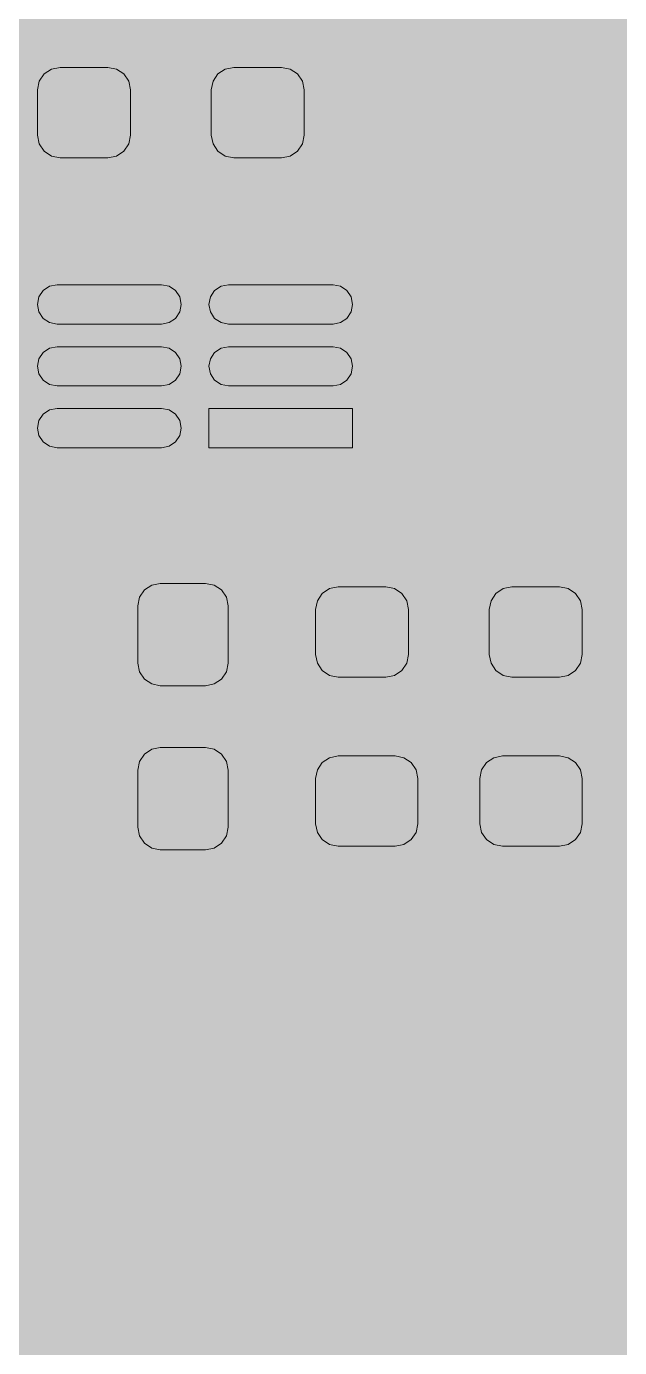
# Model space of a CAD drawing. Header units: millimetres. Extents: x 63.6 to 115, y 77 to 122.7.
# Drawn here: x 75.95 to 82.18, y 86.91 to 100.8 of the extents above; entities that cross this region are included whole.
import ezdxf

# ---------------------------------------------------------------- set-up
doc = ezdxf.new("R2010")
doc.units = ezdxf.units.MM
doc.header["$MEASUREMENT"] = 0
doc.layers.add('Layer 1', color=7, linetype='Continuous', lineweight=0)

# ---------------------------------------------------------------- blocks, each defined once
blk = doc.blocks.new('Block_8')
at = {"layer": 'Layer 1', "true_color": 0x000000, "transparency": 33554687}
h = blk.add_hatch(color=18, dxfattribs=at)
edge = h.paths.add_edge_path()
edge.add_spline(control_points=[(77.578, 97.881), (77.578, 97.881), (77.563, 97.802), (77.563, 97.802), (77.563, 97.802), (77.518, 97.735), (77.518, 97.735), (77.518, 97.735), (77.451, 97.691), (77.451, 97.691), (77.451, 97.691), (77.372, 97.675), (77.372, 97.675), (77.372, 97.675), (76.274, 97.675), (76.274, 97.675), (76.274, 97.675), (76.195, 97.691), (76.195, 97.691), (76.195, 97.691), (76.128, 97.735), (76.128, 97.735), (76.128, 97.735), (76.084, 97.802), (76.084, 97.802), (76.084, 97.802), (76.068, 97.881), (76.068, 97.881), (76.068, 97.881), (76.084, 97.96), (76.084, 97.96), (76.084, 97.96), (76.128, 98.027), (76.128, 98.027), (76.128, 98.027), (76.195, 98.072), (76.195, 98.072), (76.195, 98.072), (76.274, 98.087), (76.274, 98.087), (76.274, 98.087), (77.372, 98.087), (77.372, 98.087), (77.372, 98.087), (77.451, 98.072), (77.451, 98.072), (77.451, 98.072), (77.518, 98.027), (77.518, 98.027), (77.518, 98.027), (77.563, 97.96), (77.563, 97.96), (77.563, 97.96), (77.578, 97.881), (77.578, 97.881)], knot_values=[0, 0, 0, 0, 1, 1, 1, 2, 2, 2, 3, 3, 3, 4, 4, 4, 5, 5, 5, 6, 6, 6, 7, 7, 7, 8, 8, 8, 9, 9, 9, 10, 10, 10, 11, 11, 11, 12, 12, 12, 13, 13, 13, 14, 14, 14, 15, 15, 15, 16, 16, 16, 17, 17, 17, 18, 18, 18, 18], degree=3, periodic=0)
h = blk.add_hatch(color=18, dxfattribs=at)
edge = h.paths.add_edge_path()
edge.add_spline(control_points=[(79.38, 97.881), (79.38, 97.881), (79.364, 97.802), (79.364, 97.802), (79.364, 97.802), (79.32, 97.735), (79.32, 97.735), (79.32, 97.735), (79.253, 97.691), (79.253, 97.691), (79.253, 97.691), (79.174, 97.675), (79.174, 97.675), (79.174, 97.675), (78.076, 97.675), (78.076, 97.675), (78.076, 97.675), (77.997, 97.691), (77.997, 97.691), (77.997, 97.691), (77.93, 97.735), (77.93, 97.735), (77.93, 97.735), (77.885, 97.802), (77.885, 97.802), (77.885, 97.802), (77.87, 97.881), (77.87, 97.881), (77.87, 97.881), (77.885, 97.96), (77.885, 97.96), (77.885, 97.96), (77.93, 98.027), (77.93, 98.027), (77.93, 98.027), (77.997, 98.072), (77.997, 98.072), (77.997, 98.072), (78.076, 98.087), (78.076, 98.087), (78.076, 98.087), (79.174, 98.087), (79.174, 98.087), (79.174, 98.087), (79.253, 98.072), (79.253, 98.072), (79.253, 98.072), (79.32, 98.027), (79.32, 98.027), (79.32, 98.027), (79.364, 97.96), (79.364, 97.96), (79.364, 97.96), (79.38, 97.881), (79.38, 97.881)], knot_values=[0, 0, 0, 0, 1, 1, 1, 2, 2, 2, 3, 3, 3, 4, 4, 4, 5, 5, 5, 6, 6, 6, 7, 7, 7, 8, 8, 8, 9, 9, 9, 10, 10, 10, 11, 11, 11, 12, 12, 12, 13, 13, 13, 14, 14, 14, 15, 15, 15, 16, 16, 16, 17, 17, 17, 18, 18, 18, 18], degree=3, periodic=0)
h = blk.add_hatch(color=18, dxfattribs=at)
edge = h.paths.add_edge_path()
edge.add_spline(control_points=[(77.578, 97.231), (77.578, 97.231), (77.563, 97.152), (77.563, 97.152), (77.563, 97.152), (77.518, 97.085), (77.518, 97.085), (77.518, 97.085), (77.451, 97.041), (77.451, 97.041), (77.451, 97.041), (77.372, 97.025), (77.372, 97.025), (77.372, 97.025), (76.274, 97.025), (76.274, 97.025), (76.274, 97.025), (76.195, 97.041), (76.195, 97.041), (76.195, 97.041), (76.128, 97.085), (76.128, 97.085), (76.128, 97.085), (76.084, 97.152), (76.084, 97.152), (76.084, 97.152), (76.068, 97.231), (76.068, 97.231), (76.068, 97.231), (76.084, 97.31), (76.084, 97.31), (76.084, 97.31), (76.128, 97.377), (76.128, 97.377), (76.128, 97.377), (76.195, 97.422), (76.195, 97.422), (76.195, 97.422), (76.274, 97.437), (76.274, 97.437), (76.274, 97.437), (77.372, 97.437), (77.372, 97.437), (77.372, 97.437), (77.451, 97.422), (77.451, 97.422), (77.451, 97.422), (77.518, 97.377), (77.518, 97.377), (77.518, 97.377), (77.563, 97.31), (77.563, 97.31), (77.563, 97.31), (77.578, 97.231), (77.578, 97.231)], knot_values=[0, 0, 0, 0, 1, 1, 1, 2, 2, 2, 3, 3, 3, 4, 4, 4, 5, 5, 5, 6, 6, 6, 7, 7, 7, 8, 8, 8, 9, 9, 9, 10, 10, 10, 11, 11, 11, 12, 12, 12, 13, 13, 13, 14, 14, 14, 15, 15, 15, 16, 16, 16, 17, 17, 17, 18, 18, 18, 18], degree=3, periodic=0)
h = blk.add_hatch(color=18, dxfattribs=at)
edge = h.paths.add_edge_path()
edge.add_spline(control_points=[(79.38, 97.231), (79.38, 97.231), (79.364, 97.152), (79.364, 97.152), (79.364, 97.152), (79.32, 97.085), (79.32, 97.085), (79.32, 97.085), (79.253, 97.041), (79.253, 97.041), (79.253, 97.041), (79.174, 97.025), (79.174, 97.025), (79.174, 97.025), (78.076, 97.025), (78.076, 97.025), (78.076, 97.025), (77.997, 97.041), (77.997, 97.041), (77.997, 97.041), (77.93, 97.085), (77.93, 97.085), (77.93, 97.085), (77.885, 97.152), (77.885, 97.152), (77.885, 97.152), (77.87, 97.231), (77.87, 97.231), (77.87, 97.231), (77.885, 97.31), (77.885, 97.31), (77.885, 97.31), (77.93, 97.377), (77.93, 97.377), (77.93, 97.377), (77.997, 97.422), (77.997, 97.422), (77.997, 97.422), (78.076, 97.437), (78.076, 97.437), (78.076, 97.437), (79.174, 97.437), (79.174, 97.437), (79.174, 97.437), (79.253, 97.422), (79.253, 97.422), (79.253, 97.422), (79.32, 97.377), (79.32, 97.377), (79.32, 97.377), (79.364, 97.31), (79.364, 97.31), (79.364, 97.31), (79.38, 97.231), (79.38, 97.231)], knot_values=[0, 0, 0, 0, 1, 1, 1, 2, 2, 2, 3, 3, 3, 4, 4, 4, 5, 5, 5, 6, 6, 6, 7, 7, 7, 8, 8, 8, 9, 9, 9, 10, 10, 10, 11, 11, 11, 12, 12, 12, 13, 13, 13, 14, 14, 14, 15, 15, 15, 16, 16, 16, 17, 17, 17, 18, 18, 18, 18], degree=3, periodic=0)
h = blk.add_hatch(color=18, dxfattribs=at)
edge = h.paths.add_edge_path()
edge.add_spline(control_points=[(77.578, 96.581), (77.578, 96.581), (77.563, 96.502), (77.563, 96.502), (77.563, 96.502), (77.518, 96.435), (77.518, 96.435), (77.518, 96.435), (77.451, 96.391), (77.451, 96.391), (77.451, 96.391), (77.372, 96.375), (77.372, 96.375), (77.372, 96.375), (76.274, 96.375), (76.274, 96.375), (76.274, 96.375), (76.195, 96.391), (76.195, 96.391), (76.195, 96.391), (76.128, 96.435), (76.128, 96.435), (76.128, 96.435), (76.084, 96.502), (76.084, 96.502), (76.084, 96.502), (76.068, 96.581), (76.068, 96.581), (76.068, 96.581), (76.084, 96.66), (76.084, 96.66), (76.084, 96.66), (76.128, 96.727), (76.128, 96.727), (76.128, 96.727), (76.195, 96.772), (76.195, 96.772), (76.195, 96.772), (76.274, 96.787), (76.274, 96.787), (76.274, 96.787), (77.372, 96.787), (77.372, 96.787), (77.372, 96.787), (77.451, 96.772), (77.451, 96.772), (77.451, 96.772), (77.518, 96.727), (77.518, 96.727), (77.518, 96.727), (77.563, 96.66), (77.563, 96.66), (77.563, 96.66), (77.578, 96.581), (77.578, 96.581)], knot_values=[0, 0, 0, 0, 1, 1, 1, 2, 2, 2, 3, 3, 3, 4, 4, 4, 5, 5, 5, 6, 6, 6, 7, 7, 7, 8, 8, 8, 9, 9, 9, 10, 10, 10, 11, 11, 11, 12, 12, 12, 13, 13, 13, 14, 14, 14, 15, 15, 15, 16, 16, 16, 17, 17, 17, 18, 18, 18, 18], degree=3, periodic=0)
h = blk.add_hatch(color=18, dxfattribs=at)
edge = h.paths.add_edge_path()
edge.add_spline(control_points=[(79.38, 96.787), (79.38, 96.787), (79.38, 96.375), (79.38, 96.375), (79.38, 96.375), (77.87, 96.375), (77.87, 96.375), (77.87, 96.375), (77.87, 96.787), (77.87, 96.787), (77.87, 96.787), (79.38, 96.787), (79.38, 96.787)], knot_values=[0, 0, 0, 0, 1, 1, 1, 2, 2, 2, 3, 3, 3, 4, 4, 4, 4], degree=3, periodic=0)
at = {"layer": 'Layer 1', "color": 18, "lineweight": 9, "true_color": 0x000000}
for points, knots in [([(77.578, 97.881), (77.578, 97.881), (77.563, 97.802), (77.563, 97.802), (77.563, 97.802), (77.518, 97.735), (77.518, 97.735), (77.518, 97.735), (77.451, 97.691), (77.451, 97.691), (77.451, 97.691), (77.372, 97.675), (77.372, 97.675), (77.372, 97.675), (76.274, 97.675), (76.274, 97.675), (76.274, 97.675), (76.195, 97.691), (76.195, 97.691), (76.195, 97.691), (76.128, 97.735), (76.128, 97.735), (76.128, 97.735), (76.084, 97.802), (76.084, 97.802), (76.084, 97.802), (76.068, 97.881), (76.068, 97.881), (76.068, 97.881), (76.084, 97.96), (76.084, 97.96), (76.084, 97.96), (76.128, 98.027), (76.128, 98.027), (76.128, 98.027), (76.195, 98.072), (76.195, 98.072), (76.195, 98.072), (76.274, 98.087), (76.274, 98.087), (76.274, 98.087), (77.372, 98.087), (77.372, 98.087), (77.372, 98.087), (77.451, 98.072), (77.451, 98.072), (77.451, 98.072), (77.518, 98.027), (77.518, 98.027), (77.518, 98.027), (77.563, 97.96), (77.563, 97.96), (77.563, 97.96), (77.578, 97.881), (77.578, 97.881)], [0, 0, 0, 0, 1, 1, 1, 2, 2, 2, 3, 3, 3, 4, 4, 4, 5, 5, 5, 6, 6, 6, 7, 7, 7, 8, 8, 8, 9, 9, 9, 10, 10, 10, 11, 11, 11, 12, 12, 12, 13, 13, 13, 14, 14, 14, 15, 15, 15, 16, 16, 16, 17, 17, 17, 18, 18, 18, 18]), ([(79.38, 97.881), (79.38, 97.881), (79.364, 97.802), (79.364, 97.802), (79.364, 97.802), (79.32, 97.735), (79.32, 97.735), (79.32, 97.735), (79.253, 97.691), (79.253, 97.691), (79.253, 97.691), (79.174, 97.675), (79.174, 97.675), (79.174, 97.675), (78.076, 97.675), (78.076, 97.675), (78.076, 97.675), (77.997, 97.691), (77.997, 97.691), (77.997, 97.691), (77.93, 97.735), (77.93, 97.735), (77.93, 97.735), (77.885, 97.802), (77.885, 97.802), (77.885, 97.802), (77.87, 97.881), (77.87, 97.881), (77.87, 97.881), (77.885, 97.96), (77.885, 97.96), (77.885, 97.96), (77.93, 98.027), (77.93, 98.027), (77.93, 98.027), (77.997, 98.072), (77.997, 98.072), (77.997, 98.072), (78.076, 98.087), (78.076, 98.087), (78.076, 98.087), (79.174, 98.087), (79.174, 98.087), (79.174, 98.087), (79.253, 98.072), (79.253, 98.072), (79.253, 98.072), (79.32, 98.027), (79.32, 98.027), (79.32, 98.027), (79.364, 97.96), (79.364, 97.96), (79.364, 97.96), (79.38, 97.881), (79.38, 97.881)], [0, 0, 0, 0, 1, 1, 1, 2, 2, 2, 3, 3, 3, 4, 4, 4, 5, 5, 5, 6, 6, 6, 7, 7, 7, 8, 8, 8, 9, 9, 9, 10, 10, 10, 11, 11, 11, 12, 12, 12, 13, 13, 13, 14, 14, 14, 15, 15, 15, 16, 16, 16, 17, 17, 17, 18, 18, 18, 18]), ([(77.578, 97.231), (77.578, 97.231), (77.563, 97.152), (77.563, 97.152), (77.563, 97.152), (77.518, 97.085), (77.518, 97.085), (77.518, 97.085), (77.451, 97.041), (77.451, 97.041), (77.451, 97.041), (77.372, 97.025), (77.372, 97.025), (77.372, 97.025), (76.274, 97.025), (76.274, 97.025), (76.274, 97.025), (76.195, 97.041), (76.195, 97.041), (76.195, 97.041), (76.128, 97.085), (76.128, 97.085), (76.128, 97.085), (76.084, 97.152), (76.084, 97.152), (76.084, 97.152), (76.068, 97.231), (76.068, 97.231), (76.068, 97.231), (76.084, 97.31), (76.084, 97.31), (76.084, 97.31), (76.128, 97.377), (76.128, 97.377), (76.128, 97.377), (76.195, 97.422), (76.195, 97.422), (76.195, 97.422), (76.274, 97.437), (76.274, 97.437), (76.274, 97.437), (77.372, 97.437), (77.372, 97.437), (77.372, 97.437), (77.451, 97.422), (77.451, 97.422), (77.451, 97.422), (77.518, 97.377), (77.518, 97.377), (77.518, 97.377), (77.563, 97.31), (77.563, 97.31), (77.563, 97.31), (77.578, 97.231), (77.578, 97.231)], [0, 0, 0, 0, 1, 1, 1, 2, 2, 2, 3, 3, 3, 4, 4, 4, 5, 5, 5, 6, 6, 6, 7, 7, 7, 8, 8, 8, 9, 9, 9, 10, 10, 10, 11, 11, 11, 12, 12, 12, 13, 13, 13, 14, 14, 14, 15, 15, 15, 16, 16, 16, 17, 17, 17, 18, 18, 18, 18]), ([(79.38, 97.231), (79.38, 97.231), (79.364, 97.152), (79.364, 97.152), (79.364, 97.152), (79.32, 97.085), (79.32, 97.085), (79.32, 97.085), (79.253, 97.041), (79.253, 97.041), (79.253, 97.041), (79.174, 97.025), (79.174, 97.025), (79.174, 97.025), (78.076, 97.025), (78.076, 97.025), (78.076, 97.025), (77.997, 97.041), (77.997, 97.041), (77.997, 97.041), (77.93, 97.085), (77.93, 97.085), (77.93, 97.085), (77.885, 97.152), (77.885, 97.152), (77.885, 97.152), (77.87, 97.231), (77.87, 97.231), (77.87, 97.231), (77.885, 97.31), (77.885, 97.31), (77.885, 97.31), (77.93, 97.377), (77.93, 97.377), (77.93, 97.377), (77.997, 97.422), (77.997, 97.422), (77.997, 97.422), (78.076, 97.437), (78.076, 97.437), (78.076, 97.437), (79.174, 97.437), (79.174, 97.437), (79.174, 97.437), (79.253, 97.422), (79.253, 97.422), (79.253, 97.422), (79.32, 97.377), (79.32, 97.377), (79.32, 97.377), (79.364, 97.31), (79.364, 97.31), (79.364, 97.31), (79.38, 97.231), (79.38, 97.231)], [0, 0, 0, 0, 1, 1, 1, 2, 2, 2, 3, 3, 3, 4, 4, 4, 5, 5, 5, 6, 6, 6, 7, 7, 7, 8, 8, 8, 9, 9, 9, 10, 10, 10, 11, 11, 11, 12, 12, 12, 13, 13, 13, 14, 14, 14, 15, 15, 15, 16, 16, 16, 17, 17, 17, 18, 18, 18, 18]), ([(77.578, 96.581), (77.578, 96.581), (77.563, 96.502), (77.563, 96.502), (77.563, 96.502), (77.518, 96.435), (77.518, 96.435), (77.518, 96.435), (77.451, 96.391), (77.451, 96.391), (77.451, 96.391), (77.372, 96.375), (77.372, 96.375), (77.372, 96.375), (76.274, 96.375), (76.274, 96.375), (76.274, 96.375), (76.195, 96.391), (76.195, 96.391), (76.195, 96.391), (76.128, 96.435), (76.128, 96.435), (76.128, 96.435), (76.084, 96.502), (76.084, 96.502), (76.084, 96.502), (76.068, 96.581), (76.068, 96.581), (76.068, 96.581), (76.084, 96.66), (76.084, 96.66), (76.084, 96.66), (76.128, 96.727), (76.128, 96.727), (76.128, 96.727), (76.195, 96.772), (76.195, 96.772), (76.195, 96.772), (76.274, 96.787), (76.274, 96.787), (76.274, 96.787), (77.372, 96.787), (77.372, 96.787), (77.372, 96.787), (77.451, 96.772), (77.451, 96.772), (77.451, 96.772), (77.518, 96.727), (77.518, 96.727), (77.518, 96.727), (77.563, 96.66), (77.563, 96.66), (77.563, 96.66), (77.578, 96.581), (77.578, 96.581)], [0, 0, 0, 0, 1, 1, 1, 2, 2, 2, 3, 3, 3, 4, 4, 4, 5, 5, 5, 6, 6, 6, 7, 7, 7, 8, 8, 8, 9, 9, 9, 10, 10, 10, 11, 11, 11, 12, 12, 12, 13, 13, 13, 14, 14, 14, 15, 15, 15, 16, 16, 16, 17, 17, 17, 18, 18, 18, 18]), ([(79.38, 96.787), (79.38, 96.787), (79.38, 96.375), (79.38, 96.375), (79.38, 96.375), (77.87, 96.375), (77.87, 96.375), (77.87, 96.375), (77.87, 96.787), (77.87, 96.787), (77.87, 96.787), (79.38, 96.787), (79.38, 96.787)], [0, 0, 0, 0, 1, 1, 1, 2, 2, 2, 3, 3, 3, 4, 4, 4, 4])]:
    blk.add_open_spline(points, degree=3, knots=knots, dxfattribs=at)
blk = doc.blocks.new('Block_12')
at = {"layer": 'Layer 1', "true_color": 0x000000, "transparency": 33554687}
h = blk.add_hatch(color=18, dxfattribs=at)
edge = h.paths.add_edge_path()
edge.add_spline(control_points=[(77.834, 94.948), (77.834, 94.948), (77.925, 94.93), (77.925, 94.93), (77.925, 94.93), (78.002, 94.879), (78.002, 94.879), (78.002, 94.879), (78.054, 94.802), (78.054, 94.802), (78.054, 94.802), (78.072, 94.711), (78.072, 94.711), (78.072, 94.711), (78.072, 94.111), (78.072, 94.111), (78.072, 94.111), (78.054, 94.02), (78.054, 94.02), (78.054, 94.02), (78.002, 93.943), (78.002, 93.943), (78.002, 93.943), (77.925, 93.891), (77.925, 93.891), (77.925, 93.891), (77.834, 93.873), (77.834, 93.873), (77.834, 93.873), (77.359, 93.873), (77.359, 93.873), (77.359, 93.873), (77.269, 93.891), (77.269, 93.891), (77.269, 93.891), (77.192, 93.943), (77.192, 93.943), (77.192, 93.943), (77.14, 94.02), (77.14, 94.02), (77.14, 94.02), (77.122, 94.111), (77.122, 94.111), (77.122, 94.111), (77.122, 94.711), (77.122, 94.711), (77.122, 94.711), (77.14, 94.802), (77.14, 94.802), (77.14, 94.802), (77.192, 94.879), (77.192, 94.879), (77.192, 94.879), (77.269, 94.93), (77.269, 94.93), (77.269, 94.93), (77.359, 94.948), (77.359, 94.948), (77.359, 94.948), (77.834, 94.948), (77.834, 94.948)], knot_values=[0, 0, 0, 0, 1, 1, 1, 2, 2, 2, 3, 3, 3, 4, 4, 4, 5, 5, 5, 6, 6, 6, 7, 7, 7, 8, 8, 8, 9, 9, 9, 10, 10, 10, 11, 11, 11, 12, 12, 12, 13, 13, 13, 14, 14, 14, 15, 15, 15, 16, 16, 16, 17, 17, 17, 18, 18, 18, 19, 19, 19, 20, 20, 20, 20], degree=3, periodic=0)
h = blk.add_hatch(color=18, dxfattribs=at)
edge = h.paths.add_edge_path()
edge.add_spline(control_points=[(77.834, 93.223), (77.834, 93.223), (77.925, 93.205), (77.925, 93.205), (77.925, 93.205), (78.002, 93.154), (78.002, 93.154), (78.002, 93.154), (78.054, 93.077), (78.054, 93.077), (78.054, 93.077), (78.072, 92.986), (78.072, 92.986), (78.072, 92.986), (78.072, 92.386), (78.072, 92.386), (78.072, 92.386), (78.054, 92.295), (78.054, 92.295), (78.054, 92.295), (78.002, 92.218), (78.002, 92.218), (78.002, 92.218), (77.925, 92.166), (77.925, 92.166), (77.925, 92.166), (77.834, 92.148), (77.834, 92.148), (77.834, 92.148), (77.359, 92.148), (77.359, 92.148), (77.359, 92.148), (77.269, 92.166), (77.269, 92.166), (77.269, 92.166), (77.192, 92.218), (77.192, 92.218), (77.192, 92.218), (77.14, 92.295), (77.14, 92.295), (77.14, 92.295), (77.122, 92.386), (77.122, 92.386), (77.122, 92.386), (77.122, 92.986), (77.122, 92.986), (77.122, 92.986), (77.14, 93.077), (77.14, 93.077), (77.14, 93.077), (77.192, 93.154), (77.192, 93.154), (77.192, 93.154), (77.269, 93.205), (77.269, 93.205), (77.269, 93.205), (77.359, 93.223), (77.359, 93.223), (77.359, 93.223), (77.834, 93.223), (77.834, 93.223)], knot_values=[0, 0, 0, 0, 1, 1, 1, 2, 2, 2, 3, 3, 3, 4, 4, 4, 5, 5, 5, 6, 6, 6, 7, 7, 7, 8, 8, 8, 9, 9, 9, 10, 10, 10, 11, 11, 11, 12, 12, 12, 13, 13, 13, 14, 14, 14, 15, 15, 15, 16, 16, 16, 17, 17, 17, 18, 18, 18, 19, 19, 19, 20, 20, 20, 20], degree=3, periodic=0)
at = {"layer": 'Layer 1', "color": 18, "lineweight": 9, "true_color": 0x000000}
for points in [[(77.834, 94.948), (77.834, 94.948), (77.925, 94.93), (77.925, 94.93), (77.925, 94.93), (78.002, 94.879), (78.002, 94.879), (78.002, 94.879), (78.054, 94.802), (78.054, 94.802), (78.054, 94.802), (78.072, 94.711), (78.072, 94.711), (78.072, 94.711), (78.072, 94.111), (78.072, 94.111), (78.072, 94.111), (78.054, 94.02), (78.054, 94.02), (78.054, 94.02), (78.002, 93.943), (78.002, 93.943), (78.002, 93.943), (77.925, 93.891), (77.925, 93.891), (77.925, 93.891), (77.834, 93.873), (77.834, 93.873), (77.834, 93.873), (77.359, 93.873), (77.359, 93.873), (77.359, 93.873), (77.269, 93.891), (77.269, 93.891), (77.269, 93.891), (77.192, 93.943), (77.192, 93.943), (77.192, 93.943), (77.14, 94.02), (77.14, 94.02), (77.14, 94.02), (77.122, 94.111), (77.122, 94.111), (77.122, 94.111), (77.122, 94.711), (77.122, 94.711), (77.122, 94.711), (77.14, 94.802), (77.14, 94.802), (77.14, 94.802), (77.192, 94.879), (77.192, 94.879), (77.192, 94.879), (77.269, 94.93), (77.269, 94.93), (77.269, 94.93), (77.359, 94.948), (77.359, 94.948), (77.359, 94.948), (77.834, 94.948), (77.834, 94.948)], [(77.834, 93.223), (77.834, 93.223), (77.925, 93.205), (77.925, 93.205), (77.925, 93.205), (78.002, 93.154), (78.002, 93.154), (78.002, 93.154), (78.054, 93.077), (78.054, 93.077), (78.054, 93.077), (78.072, 92.986), (78.072, 92.986), (78.072, 92.986), (78.072, 92.386), (78.072, 92.386), (78.072, 92.386), (78.054, 92.295), (78.054, 92.295), (78.054, 92.295), (78.002, 92.218), (78.002, 92.218), (78.002, 92.218), (77.925, 92.166), (77.925, 92.166), (77.925, 92.166), (77.834, 92.148), (77.834, 92.148), (77.834, 92.148), (77.359, 92.148), (77.359, 92.148), (77.359, 92.148), (77.269, 92.166), (77.269, 92.166), (77.269, 92.166), (77.192, 92.218), (77.192, 92.218), (77.192, 92.218), (77.14, 92.295), (77.14, 92.295), (77.14, 92.295), (77.122, 92.386), (77.122, 92.386), (77.122, 92.386), (77.122, 92.986), (77.122, 92.986), (77.122, 92.986), (77.14, 93.077), (77.14, 93.077), (77.14, 93.077), (77.192, 93.154), (77.192, 93.154), (77.192, 93.154), (77.269, 93.205), (77.269, 93.205), (77.269, 93.205), (77.359, 93.223), (77.359, 93.223), (77.359, 93.223), (77.834, 93.223), (77.834, 93.223)]]:
    blk.add_open_spline(points, degree=3, knots=[0, 0, 0, 0, 1, 1, 1, 2, 2, 2, 3, 3, 3, 4, 4, 4, 5, 5, 5, 6, 6, 6, 7, 7, 7, 8, 8, 8, 9, 9, 9, 10, 10, 10, 11, 11, 11, 12, 12, 12, 13, 13, 13, 14, 14, 14, 15, 15, 15, 16, 16, 16, 17, 17, 17, 18, 18, 18, 19, 19, 19, 20, 20, 20, 20], dxfattribs=at)
blk = doc.blocks.new('Block_13')
at = {"layer": 'Layer 1', "true_color": 0x000000, "transparency": 33554687}
h = blk.add_hatch(color=18, dxfattribs=at)
edge = h.paths.add_edge_path()
edge.add_spline(control_points=[(79.966, 94.2), (79.966, 94.2), (79.948, 94.109), (79.948, 94.109), (79.948, 94.109), (79.896, 94.032), (79.896, 94.032), (79.896, 94.032), (79.819, 93.98), (79.819, 93.98), (79.819, 93.98), (79.728, 93.962), (79.728, 93.962), (79.728, 93.962), (79.228, 93.962), (79.228, 93.962), (79.228, 93.962), (79.138, 93.98), (79.138, 93.98), (79.138, 93.98), (79.061, 94.032), (79.061, 94.032), (79.061, 94.032), (79.009, 94.109), (79.009, 94.109), (79.009, 94.109), (78.991, 94.2), (78.991, 94.2), (78.991, 94.2), (78.991, 94.675), (78.991, 94.675), (78.991, 94.675), (79.009, 94.766), (79.009, 94.766), (79.009, 94.766), (79.061, 94.843), (79.061, 94.843), (79.061, 94.843), (79.138, 94.894), (79.138, 94.894), (79.138, 94.894), (79.228, 94.912), (79.228, 94.912), (79.228, 94.912), (79.728, 94.912), (79.728, 94.912), (79.728, 94.912), (79.819, 94.894), (79.819, 94.894), (79.819, 94.894), (79.896, 94.843), (79.896, 94.843), (79.896, 94.843), (79.948, 94.766), (79.948, 94.766), (79.948, 94.766), (79.966, 94.675), (79.966, 94.675), (79.966, 94.675), (79.966, 94.2), (79.966, 94.2)], knot_values=[0, 0, 0, 0, 1, 1, 1, 2, 2, 2, 3, 3, 3, 4, 4, 4, 5, 5, 5, 6, 6, 6, 7, 7, 7, 8, 8, 8, 9, 9, 9, 10, 10, 10, 11, 11, 11, 12, 12, 12, 13, 13, 13, 14, 14, 14, 15, 15, 15, 16, 16, 16, 17, 17, 17, 18, 18, 18, 19, 19, 19, 20, 20, 20, 20], degree=3, periodic=0)
h = blk.add_hatch(color=18, dxfattribs=at)
edge = h.paths.add_edge_path()
edge.add_spline(control_points=[(81.791, 94.2), (81.791, 94.2), (81.773, 94.109), (81.773, 94.109), (81.773, 94.109), (81.721, 94.032), (81.721, 94.032), (81.721, 94.032), (81.644, 93.98), (81.644, 93.98), (81.644, 93.98), (81.553, 93.962), (81.553, 93.962), (81.553, 93.962), (81.053, 93.962), (81.053, 93.962), (81.053, 93.962), (80.963, 93.98), (80.963, 93.98), (80.963, 93.98), (80.886, 94.032), (80.886, 94.032), (80.886, 94.032), (80.834, 94.109), (80.834, 94.109), (80.834, 94.109), (80.816, 94.2), (80.816, 94.2), (80.816, 94.2), (80.816, 94.675), (80.816, 94.675), (80.816, 94.675), (80.834, 94.766), (80.834, 94.766), (80.834, 94.766), (80.886, 94.843), (80.886, 94.843), (80.886, 94.843), (80.963, 94.894), (80.963, 94.894), (80.963, 94.894), (81.053, 94.912), (81.053, 94.912), (81.053, 94.912), (81.553, 94.912), (81.553, 94.912), (81.553, 94.912), (81.644, 94.894), (81.644, 94.894), (81.644, 94.894), (81.721, 94.843), (81.721, 94.843), (81.721, 94.843), (81.773, 94.766), (81.773, 94.766), (81.773, 94.766), (81.791, 94.675), (81.791, 94.675), (81.791, 94.675), (81.791, 94.2), (81.791, 94.2)], knot_values=[0, 0, 0, 0, 1, 1, 1, 2, 2, 2, 3, 3, 3, 4, 4, 4, 5, 5, 5, 6, 6, 6, 7, 7, 7, 8, 8, 8, 9, 9, 9, 10, 10, 10, 11, 11, 11, 12, 12, 12, 13, 13, 13, 14, 14, 14, 15, 15, 15, 16, 16, 16, 17, 17, 17, 18, 18, 18, 19, 19, 19, 20, 20, 20, 20], degree=3, periodic=0)
at = {"layer": 'Layer 1', "color": 18, "lineweight": 9, "true_color": 0x000000}
for points in [[(79.966, 94.2), (79.966, 94.2), (79.948, 94.109), (79.948, 94.109), (79.948, 94.109), (79.896, 94.032), (79.896, 94.032), (79.896, 94.032), (79.819, 93.98), (79.819, 93.98), (79.819, 93.98), (79.728, 93.962), (79.728, 93.962), (79.728, 93.962), (79.228, 93.962), (79.228, 93.962), (79.228, 93.962), (79.138, 93.98), (79.138, 93.98), (79.138, 93.98), (79.061, 94.032), (79.061, 94.032), (79.061, 94.032), (79.009, 94.109), (79.009, 94.109), (79.009, 94.109), (78.991, 94.2), (78.991, 94.2), (78.991, 94.2), (78.991, 94.675), (78.991, 94.675), (78.991, 94.675), (79.009, 94.766), (79.009, 94.766), (79.009, 94.766), (79.061, 94.843), (79.061, 94.843), (79.061, 94.843), (79.138, 94.894), (79.138, 94.894), (79.138, 94.894), (79.228, 94.912), (79.228, 94.912), (79.228, 94.912), (79.728, 94.912), (79.728, 94.912), (79.728, 94.912), (79.819, 94.894), (79.819, 94.894), (79.819, 94.894), (79.896, 94.843), (79.896, 94.843), (79.896, 94.843), (79.948, 94.766), (79.948, 94.766), (79.948, 94.766), (79.966, 94.675), (79.966, 94.675), (79.966, 94.675), (79.966, 94.2), (79.966, 94.2)], [(81.791, 94.2), (81.791, 94.2), (81.773, 94.109), (81.773, 94.109), (81.773, 94.109), (81.721, 94.032), (81.721, 94.032), (81.721, 94.032), (81.644, 93.98), (81.644, 93.98), (81.644, 93.98), (81.553, 93.962), (81.553, 93.962), (81.553, 93.962), (81.053, 93.962), (81.053, 93.962), (81.053, 93.962), (80.963, 93.98), (80.963, 93.98), (80.963, 93.98), (80.886, 94.032), (80.886, 94.032), (80.886, 94.032), (80.834, 94.109), (80.834, 94.109), (80.834, 94.109), (80.816, 94.2), (80.816, 94.2), (80.816, 94.2), (80.816, 94.675), (80.816, 94.675), (80.816, 94.675), (80.834, 94.766), (80.834, 94.766), (80.834, 94.766), (80.886, 94.843), (80.886, 94.843), (80.886, 94.843), (80.963, 94.894), (80.963, 94.894), (80.963, 94.894), (81.053, 94.912), (81.053, 94.912), (81.053, 94.912), (81.553, 94.912), (81.553, 94.912), (81.553, 94.912), (81.644, 94.894), (81.644, 94.894), (81.644, 94.894), (81.721, 94.843), (81.721, 94.843), (81.721, 94.843), (81.773, 94.766), (81.773, 94.766), (81.773, 94.766), (81.791, 94.675), (81.791, 94.675), (81.791, 94.675), (81.791, 94.2), (81.791, 94.2)]]:
    blk.add_open_spline(points, degree=3, knots=[0, 0, 0, 0, 1, 1, 1, 2, 2, 2, 3, 3, 3, 4, 4, 4, 5, 5, 5, 6, 6, 6, 7, 7, 7, 8, 8, 8, 9, 9, 9, 10, 10, 10, 11, 11, 11, 12, 12, 12, 13, 13, 13, 14, 14, 14, 15, 15, 15, 16, 16, 16, 17, 17, 17, 18, 18, 18, 19, 19, 19, 20, 20, 20, 20], dxfattribs=at)
blk = doc.blocks.new('Block_33')
at = {"layer": 'Layer 1', "true_color": 0x000000, "transparency": 33554687}
h = blk.add_hatch(color=18, dxfattribs=at)
edge = h.paths.add_edge_path()
edge.add_spline(control_points=[(76.07, 100.136), (76.07, 100.136), (76.088, 100.227), (76.088, 100.227), (76.088, 100.227), (76.14, 100.304), (76.14, 100.304), (76.14, 100.304), (76.217, 100.355), (76.217, 100.355), (76.217, 100.355), (76.307, 100.373), (76.307, 100.373), (76.307, 100.373), (76.807, 100.373), (76.807, 100.373), (76.807, 100.373), (76.898, 100.355), (76.898, 100.355), (76.898, 100.355), (76.975, 100.304), (76.975, 100.304), (76.975, 100.304), (77.027, 100.227), (77.027, 100.227), (77.027, 100.227), (77.045, 100.136), (77.045, 100.136), (77.045, 100.136), (77.045, 99.661), (77.045, 99.661), (77.045, 99.661), (77.027, 99.57), (77.027, 99.57), (77.027, 99.57), (76.975, 99.493), (76.975, 99.493), (76.975, 99.493), (76.898, 99.441), (76.898, 99.441), (76.898, 99.441), (76.807, 99.423), (76.807, 99.423), (76.807, 99.423), (76.307, 99.423), (76.307, 99.423), (76.307, 99.423), (76.217, 99.441), (76.217, 99.441), (76.217, 99.441), (76.14, 99.493), (76.14, 99.493), (76.14, 99.493), (76.088, 99.57), (76.088, 99.57), (76.088, 99.57), (76.07, 99.661), (76.07, 99.661), (76.07, 99.661), (76.07, 100.136), (76.07, 100.136)], knot_values=[0, 0, 0, 0, 1, 1, 1, 2, 2, 2, 3, 3, 3, 4, 4, 4, 5, 5, 5, 6, 6, 6, 7, 7, 7, 8, 8, 8, 9, 9, 9, 10, 10, 10, 11, 11, 11, 12, 12, 12, 13, 13, 13, 14, 14, 14, 15, 15, 15, 16, 16, 16, 17, 17, 17, 18, 18, 18, 19, 19, 19, 20, 20, 20, 20], degree=3, periodic=0)
h = blk.add_hatch(color=18, dxfattribs=at)
edge = h.paths.add_edge_path()
edge.add_spline(control_points=[(77.895, 100.136), (77.895, 100.136), (77.913, 100.227), (77.913, 100.227), (77.913, 100.227), (77.965, 100.304), (77.965, 100.304), (77.965, 100.304), (78.042, 100.355), (78.042, 100.355), (78.042, 100.355), (78.132, 100.373), (78.132, 100.373), (78.132, 100.373), (78.632, 100.373), (78.632, 100.373), (78.632, 100.373), (78.723, 100.355), (78.723, 100.355), (78.723, 100.355), (78.8, 100.304), (78.8, 100.304), (78.8, 100.304), (78.852, 100.227), (78.852, 100.227), (78.852, 100.227), (78.87, 100.136), (78.87, 100.136), (78.87, 100.136), (78.87, 99.661), (78.87, 99.661), (78.87, 99.661), (78.852, 99.57), (78.852, 99.57), (78.852, 99.57), (78.8, 99.493), (78.8, 99.493), (78.8, 99.493), (78.723, 99.441), (78.723, 99.441), (78.723, 99.441), (78.632, 99.423), (78.632, 99.423), (78.632, 99.423), (78.132, 99.423), (78.132, 99.423), (78.132, 99.423), (78.042, 99.441), (78.042, 99.441), (78.042, 99.441), (77.965, 99.493), (77.965, 99.493), (77.965, 99.493), (77.913, 99.57), (77.913, 99.57), (77.913, 99.57), (77.895, 99.661), (77.895, 99.661), (77.895, 99.661), (77.895, 100.136), (77.895, 100.136)], knot_values=[0, 0, 0, 0, 1, 1, 1, 2, 2, 2, 3, 3, 3, 4, 4, 4, 5, 5, 5, 6, 6, 6, 7, 7, 7, 8, 8, 8, 9, 9, 9, 10, 10, 10, 11, 11, 11, 12, 12, 12, 13, 13, 13, 14, 14, 14, 15, 15, 15, 16, 16, 16, 17, 17, 17, 18, 18, 18, 19, 19, 19, 20, 20, 20, 20], degree=3, periodic=0)
at = {"layer": 'Layer 1', "color": 18, "lineweight": 9, "true_color": 0x000000}
for points in [[(76.07, 100.136), (76.07, 100.136), (76.088, 100.227), (76.088, 100.227), (76.088, 100.227), (76.14, 100.304), (76.14, 100.304), (76.14, 100.304), (76.217, 100.355), (76.217, 100.355), (76.217, 100.355), (76.307, 100.373), (76.307, 100.373), (76.307, 100.373), (76.807, 100.373), (76.807, 100.373), (76.807, 100.373), (76.898, 100.355), (76.898, 100.355), (76.898, 100.355), (76.975, 100.304), (76.975, 100.304), (76.975, 100.304), (77.027, 100.227), (77.027, 100.227), (77.027, 100.227), (77.045, 100.136), (77.045, 100.136), (77.045, 100.136), (77.045, 99.661), (77.045, 99.661), (77.045, 99.661), (77.027, 99.57), (77.027, 99.57), (77.027, 99.57), (76.975, 99.493), (76.975, 99.493), (76.975, 99.493), (76.898, 99.441), (76.898, 99.441), (76.898, 99.441), (76.807, 99.423), (76.807, 99.423), (76.807, 99.423), (76.307, 99.423), (76.307, 99.423), (76.307, 99.423), (76.217, 99.441), (76.217, 99.441), (76.217, 99.441), (76.14, 99.493), (76.14, 99.493), (76.14, 99.493), (76.088, 99.57), (76.088, 99.57), (76.088, 99.57), (76.07, 99.661), (76.07, 99.661), (76.07, 99.661), (76.07, 100.136), (76.07, 100.136)], [(77.895, 100.136), (77.895, 100.136), (77.913, 100.227), (77.913, 100.227), (77.913, 100.227), (77.965, 100.304), (77.965, 100.304), (77.965, 100.304), (78.042, 100.355), (78.042, 100.355), (78.042, 100.355), (78.132, 100.373), (78.132, 100.373), (78.132, 100.373), (78.632, 100.373), (78.632, 100.373), (78.632, 100.373), (78.723, 100.355), (78.723, 100.355), (78.723, 100.355), (78.8, 100.304), (78.8, 100.304), (78.8, 100.304), (78.852, 100.227), (78.852, 100.227), (78.852, 100.227), (78.87, 100.136), (78.87, 100.136), (78.87, 100.136), (78.87, 99.661), (78.87, 99.661), (78.87, 99.661), (78.852, 99.57), (78.852, 99.57), (78.852, 99.57), (78.8, 99.493), (78.8, 99.493), (78.8, 99.493), (78.723, 99.441), (78.723, 99.441), (78.723, 99.441), (78.632, 99.423), (78.632, 99.423), (78.632, 99.423), (78.132, 99.423), (78.132, 99.423), (78.132, 99.423), (78.042, 99.441), (78.042, 99.441), (78.042, 99.441), (77.965, 99.493), (77.965, 99.493), (77.965, 99.493), (77.913, 99.57), (77.913, 99.57), (77.913, 99.57), (77.895, 99.661), (77.895, 99.661), (77.895, 99.661), (77.895, 100.136), (77.895, 100.136)]]:
    blk.add_open_spline(points, degree=3, knots=[0, 0, 0, 0, 1, 1, 1, 2, 2, 2, 3, 3, 3, 4, 4, 4, 5, 5, 5, 6, 6, 6, 7, 7, 7, 8, 8, 8, 9, 9, 9, 10, 10, 10, 11, 11, 11, 12, 12, 12, 13, 13, 13, 14, 14, 14, 15, 15, 15, 16, 16, 16, 17, 17, 17, 18, 18, 18, 19, 19, 19, 20, 20, 20, 20], dxfattribs=at)
blk = doc.blocks.new('Block_66')
at = {"layer": 'Layer 1', "true_color": 0x000000, "transparency": 33554687}
h = blk.add_hatch(color=18, dxfattribs=at)
edge = h.paths.add_edge_path()
edge.add_spline(control_points=[(78.991, 92.897), (78.991, 92.897), (79.009, 92.988), (79.009, 92.988), (79.009, 92.988), (79.061, 93.065), (79.061, 93.065), (79.061, 93.065), (79.138, 93.116), (79.138, 93.116), (79.138, 93.116), (79.228, 93.134), (79.228, 93.134), (79.228, 93.134), (79.828, 93.134), (79.828, 93.134), (79.828, 93.134), (79.919, 93.116), (79.919, 93.116), (79.919, 93.116), (79.996, 93.065), (79.996, 93.065), (79.996, 93.065), (80.048, 92.988), (80.048, 92.988), (80.048, 92.988), (80.066, 92.897), (80.066, 92.897), (80.066, 92.897), (80.066, 92.422), (80.066, 92.422), (80.066, 92.422), (80.048, 92.331), (80.048, 92.331), (80.048, 92.331), (79.996, 92.254), (79.996, 92.254), (79.996, 92.254), (79.919, 92.202), (79.919, 92.202), (79.919, 92.202), (79.828, 92.184), (79.828, 92.184), (79.828, 92.184), (79.228, 92.184), (79.228, 92.184), (79.228, 92.184), (79.138, 92.202), (79.138, 92.202), (79.138, 92.202), (79.061, 92.254), (79.061, 92.254), (79.061, 92.254), (79.009, 92.331), (79.009, 92.331), (79.009, 92.331), (78.991, 92.422), (78.991, 92.422), (78.991, 92.422), (78.991, 92.897), (78.991, 92.897)], knot_values=[0, 0, 0, 0, 1, 1, 1, 2, 2, 2, 3, 3, 3, 4, 4, 4, 5, 5, 5, 6, 6, 6, 7, 7, 7, 8, 8, 8, 9, 9, 9, 10, 10, 10, 11, 11, 11, 12, 12, 12, 13, 13, 13, 14, 14, 14, 15, 15, 15, 16, 16, 16, 17, 17, 17, 18, 18, 18, 19, 19, 19, 20, 20, 20, 20], degree=3, periodic=0)
h = blk.add_hatch(color=18, dxfattribs=at)
edge = h.paths.add_edge_path()
edge.add_spline(control_points=[(80.716, 92.897), (80.716, 92.897), (80.734, 92.988), (80.734, 92.988), (80.734, 92.988), (80.786, 93.065), (80.786, 93.065), (80.786, 93.065), (80.863, 93.116), (80.863, 93.116), (80.863, 93.116), (80.953, 93.134), (80.953, 93.134), (80.953, 93.134), (81.553, 93.134), (81.553, 93.134), (81.553, 93.134), (81.644, 93.116), (81.644, 93.116), (81.644, 93.116), (81.721, 93.065), (81.721, 93.065), (81.721, 93.065), (81.773, 92.988), (81.773, 92.988), (81.773, 92.988), (81.791, 92.897), (81.791, 92.897), (81.791, 92.897), (81.791, 92.422), (81.791, 92.422), (81.791, 92.422), (81.773, 92.331), (81.773, 92.331), (81.773, 92.331), (81.721, 92.254), (81.721, 92.254), (81.721, 92.254), (81.644, 92.202), (81.644, 92.202), (81.644, 92.202), (81.553, 92.184), (81.553, 92.184), (81.553, 92.184), (80.953, 92.184), (80.953, 92.184), (80.953, 92.184), (80.863, 92.202), (80.863, 92.202), (80.863, 92.202), (80.786, 92.254), (80.786, 92.254), (80.786, 92.254), (80.734, 92.331), (80.734, 92.331), (80.734, 92.331), (80.716, 92.422), (80.716, 92.422), (80.716, 92.422), (80.716, 92.897), (80.716, 92.897)], knot_values=[0, 0, 0, 0, 1, 1, 1, 2, 2, 2, 3, 3, 3, 4, 4, 4, 5, 5, 5, 6, 6, 6, 7, 7, 7, 8, 8, 8, 9, 9, 9, 10, 10, 10, 11, 11, 11, 12, 12, 12, 13, 13, 13, 14, 14, 14, 15, 15, 15, 16, 16, 16, 17, 17, 17, 18, 18, 18, 19, 19, 19, 20, 20, 20, 20], degree=3, periodic=0)
at = {"layer": 'Layer 1', "color": 18, "lineweight": 9, "true_color": 0x000000}
for points in [[(78.991, 92.897), (78.991, 92.897), (79.009, 92.988), (79.009, 92.988), (79.009, 92.988), (79.061, 93.065), (79.061, 93.065), (79.061, 93.065), (79.138, 93.116), (79.138, 93.116), (79.138, 93.116), (79.228, 93.134), (79.228, 93.134), (79.228, 93.134), (79.828, 93.134), (79.828, 93.134), (79.828, 93.134), (79.919, 93.116), (79.919, 93.116), (79.919, 93.116), (79.996, 93.065), (79.996, 93.065), (79.996, 93.065), (80.048, 92.988), (80.048, 92.988), (80.048, 92.988), (80.066, 92.897), (80.066, 92.897), (80.066, 92.897), (80.066, 92.422), (80.066, 92.422), (80.066, 92.422), (80.048, 92.331), (80.048, 92.331), (80.048, 92.331), (79.996, 92.254), (79.996, 92.254), (79.996, 92.254), (79.919, 92.202), (79.919, 92.202), (79.919, 92.202), (79.828, 92.184), (79.828, 92.184), (79.828, 92.184), (79.228, 92.184), (79.228, 92.184), (79.228, 92.184), (79.138, 92.202), (79.138, 92.202), (79.138, 92.202), (79.061, 92.254), (79.061, 92.254), (79.061, 92.254), (79.009, 92.331), (79.009, 92.331), (79.009, 92.331), (78.991, 92.422), (78.991, 92.422), (78.991, 92.422), (78.991, 92.897), (78.991, 92.897)], [(80.716, 92.897), (80.716, 92.897), (80.734, 92.988), (80.734, 92.988), (80.734, 92.988), (80.786, 93.065), (80.786, 93.065), (80.786, 93.065), (80.863, 93.116), (80.863, 93.116), (80.863, 93.116), (80.953, 93.134), (80.953, 93.134), (80.953, 93.134), (81.553, 93.134), (81.553, 93.134), (81.553, 93.134), (81.644, 93.116), (81.644, 93.116), (81.644, 93.116), (81.721, 93.065), (81.721, 93.065), (81.721, 93.065), (81.773, 92.988), (81.773, 92.988), (81.773, 92.988), (81.791, 92.897), (81.791, 92.897), (81.791, 92.897), (81.791, 92.422), (81.791, 92.422), (81.791, 92.422), (81.773, 92.331), (81.773, 92.331), (81.773, 92.331), (81.721, 92.254), (81.721, 92.254), (81.721, 92.254), (81.644, 92.202), (81.644, 92.202), (81.644, 92.202), (81.553, 92.184), (81.553, 92.184), (81.553, 92.184), (80.953, 92.184), (80.953, 92.184), (80.953, 92.184), (80.863, 92.202), (80.863, 92.202), (80.863, 92.202), (80.786, 92.254), (80.786, 92.254), (80.786, 92.254), (80.734, 92.331), (80.734, 92.331), (80.734, 92.331), (80.716, 92.422), (80.716, 92.422), (80.716, 92.422), (80.716, 92.897), (80.716, 92.897)]]:
    blk.add_open_spline(points, degree=3, knots=[0, 0, 0, 0, 1, 1, 1, 2, 2, 2, 3, 3, 3, 4, 4, 4, 5, 5, 5, 6, 6, 6, 7, 7, 7, 8, 8, 8, 9, 9, 9, 10, 10, 10, 11, 11, 11, 12, 12, 12, 13, 13, 13, 14, 14, 14, 15, 15, 15, 16, 16, 16, 17, 17, 17, 18, 18, 18, 19, 19, 19, 20, 20, 20, 20], dxfattribs=at)

msp = doc.modelspace()

# ---------------------------------------------------------------- hatches: boundary and pattern name
at = {"layer": 'Layer 1', "true_color": 0x000000, "transparency": 33554687}
h = msp.add_hatch(color=18, dxfattribs=at)
h.dxf.hatch_style = 2
edge = h.paths.add_edge_path()
edge.add_spline(control_points=[(78.973, 122.672), (67.928, 116.979), (63.588, 103.41), (69.281, 92.364), (74.974, 81.319), (88.543, 76.979), (99.589, 82.672), (110.634, 88.365), (114.974, 101.934), (109.281, 112.98), (107.137, 117.14), (103.749, 120.528), (99.589, 122.672)], knot_values=[0, 0, 0, 0, 1, 1, 1, 2, 2, 2, 3, 3, 3, 4, 4, 4, 4], degree=3, periodic=0)
edge.add_line((99.589, 122.672), (78.973, 122.672))

# ---------------------------------------------------------------- linework, layer by layer
at = {"layer": 'Layer 1', "color": 18, "lineweight": 9, "true_color": 0x000000}
msp.add_open_spline([(78.973, 122.672), (67.928, 116.979), (63.588, 103.41), (69.281, 92.364), (74.974, 81.319), (88.543, 76.979), (99.589, 82.672), (110.634, 88.365), (114.974, 101.934), (109.281, 112.98), (107.137, 117.14), (103.749, 120.528), (99.589, 122.672)], degree=3, knots=[0, 0, 0, 0, 1, 1, 1, 2, 2, 2, 3, 3, 3, 4, 4, 4, 4], dxfattribs=at)

# ---------------------------------------------------------------- block references
at = {"layer": 'Layer 1'}
for name in ['Block_33', 'Block_8', 'Block_12', 'Block_13', 'Block_66']:
    msp.add_blockref(name, (0, 0), dxfattribs=at)

doc.saveas('drawing.dxf')
